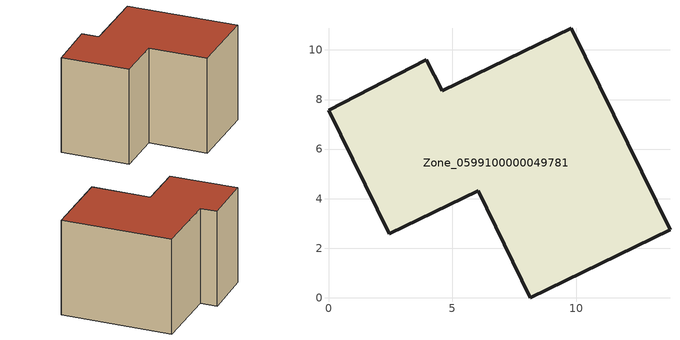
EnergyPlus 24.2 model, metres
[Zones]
Zone_0599100000049781
 floor ground (C_G): 2.45,2.58 0,7.57 3.94,9.61 4.59,8.35 9.8,10.88 13.78,2.74 8.14,0 6.04,4.32 z0
 wall outside (C_F): 0,7.57 2.45,2.58 6.04,4.32 8.14,0 13.78,2.74 9.8,10.88 4.59,8.35 3.94,9.61 0,7.57 z0:8.02
 roof outside (C_R): 13.78,2.74 9.8,10.88 4.59,8.35 3.94,9.61 0,7.57 2.45,2.58 6.04,4.32 8.14,0 z8.02
[BUILDING]
Pand.0599100000049781: North Axis=0; Terrain=City; Loads Convergence Tolerance Value=0.04; Temperature Convergence Tolerance Value=0.4; Solar Distribution=FullExterior; Maximum Number of Warmup Days=25; Minimum Number of Warmup Days=1
[Site:Location]
Rotterdam.The.Hague.AP_ZH_NLD Design_Conditions: Latitude=51.96; Longitude=4.45; Time Zone=1; Elevation=-4.5
[SITE:GROUNDTEMPERATURE:BUILDINGSURFACE]
18, 18, 18, 18, 18, 18, 18, 18, 18, 18, 18, 18
[MATERIAL] Thermal Absorptance=0.9; Solar Absorptance=0.7; Visible Absorptance=0.7
Name | Roughness | Thickness | Conductivity | Density | Specific Heat
G.TC.1965-1974 | MediumSmooth | 0.15 | 0.882353 | 540 | 1210
F.TC.1965-1974 | Rough | 0.3 | 0.697674 | 1920 | 840
R.TC.1965-1974 | MediumRough | 0.2 | 0.232558 | 1500 | 1000
[CONSTRUCTION]
C_G: G.TC.1965-1974
C_F: F.TC.1965-1974
C_R: R.TC.1965-1974
[ZONE]
Zone_0599100000049781: Type=1; Multiplier=1; Ceiling Height=Autocalculate; Volume=Autocalculate; Floor Area=autocalculate; Part of Total Floor Area=Yes
[ZONEINFILTRATION:DESIGNFLOWRATE]
Infil_Zone_0599100000049781: Zone or ZoneList or Space or SpaceList=Zone_0599100000049781; Schedule=AlwaysOn; Design Flow Rate Calculation Method=Flow/Area; Flow Rate per Floor Area=0.003; Constant Term Coefficient=1; Temperature Term Coefficient=0; Velocity Term Coefficient=0; Velocity Squared Term Coefficient=0
[HVACTEMPLATE:ZONE:IDEALLOADSAIRSYSTEM]
Zone_0599100000049781: Maximum Heating Supply Air Temperature=50; Minimum Cooling Supply Air Temperature=13; Maximum Heating Supply Air Humidity Ratio=0.0156; Minimum Cooling Supply Air Humidity Ratio=0.0077; Heating Limit=NoLimit; Cooling Limit=NoLimit; Dehumidification Control Type=ConstantSensibleHeatRatio; Cooling Sensible Heat Ratio=0.7; Dehumidification Setpoint=60; Humidification Control Type=None; Humidification Setpoint=30; Outdoor Air Method=None; Outdoor Air Flow Rate per Person=0.00944; Outdoor Air Flow Rate per Zone Floor Area=0; Outdoor Air Flow Rate per Zone=0; Demand Controlled Ventilation Type=None; Outdoor Air Economizer Type=NoEconomizer; Heat Recovery Type=None; Sensible Heat Recovery Effectiveness=0.7; Latent Heat Recovery Effectiveness=0.65
[ZONECONTROL:THERMOSTAT]
ThermostatControl_Zone_0599100000049781: Zone or ZoneList=Zone_0599100000049781; Control Type Schedule=DualSetpointControlType; Control 1=Thermostat_Zone_0599100000049781; Temperature Difference Between Cutout And Setpoint=0
[THERMOSTATSETPOINT:DUALSETPOINT]
Thermostat_Zone_0599100000049781: Heating Setpoint Temperature Schedule=HeatingSetpoint_Zone_0599100000049781; Cooling Setpoint Temperature Schedule=CoolingSetpoint_Zone_0599100000049781
[SCHEDULE:COMPACT]
HeatingSetpoint_Zone_0599100000049781: Through: 12/31, For: AllDays, Until: 24:00, 21
CoolingSetpoint_Zone_0599100000049781: Through: 12/31, For: AllDays, Until: 24:00, 24
DualSetpointControlType: Through: 12/31, For: AllDays, Until: 24:00, 4
AlwaysOn: Through: 12/31, For: AllDays, Until: 24:00, 1
